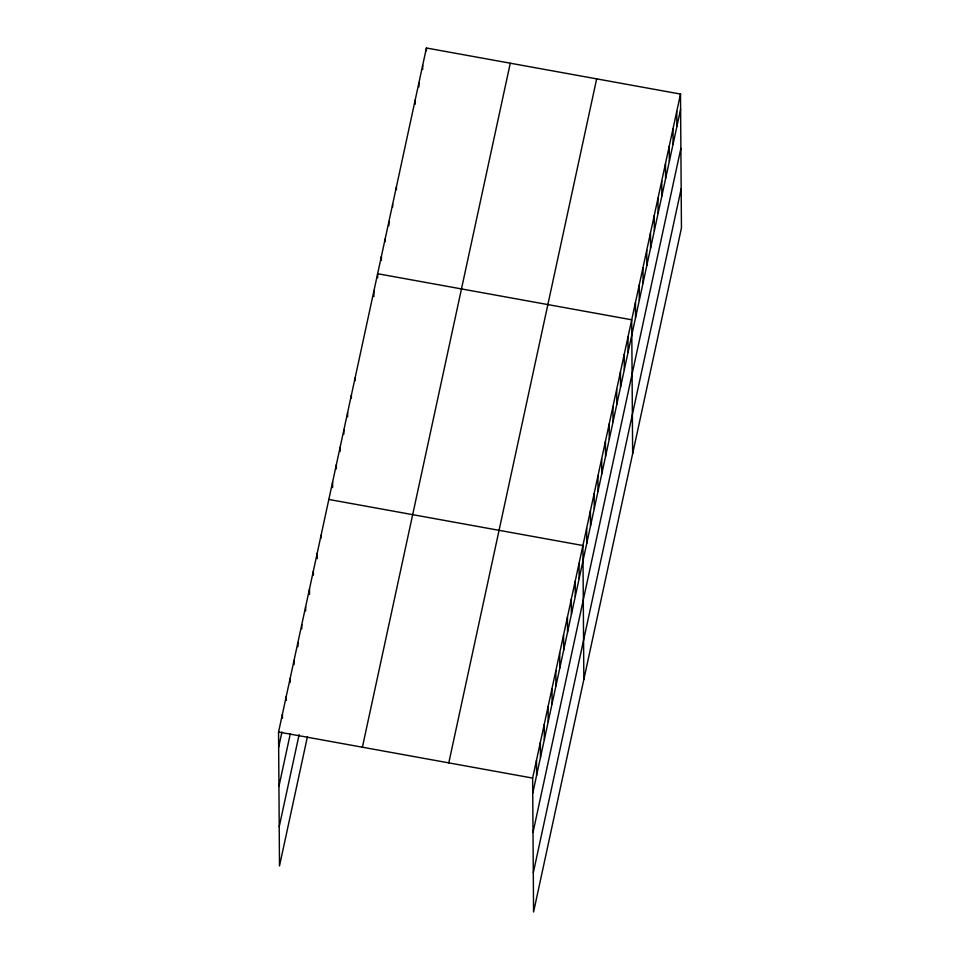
<?xml version="1.0" encoding="UTF-8"?>
<svg xmlns="http://www.w3.org/2000/svg" width="960" height="960" viewBox="0 0 960 960"><rect width="100%" height="100%" fill="white"/><g stroke="black" fill="none" stroke-linecap="round" stroke-linejoin="round"><path stroke-width="1.44" d="M307.452 736.572L279.492 865.932L278.556 732.012L426.432 48L680.508 94.068L681.444 227.988L533.568 912L532.632 778.08L680.508 94.068M278.664 747.144L281.94 732M278.94 786.348L290.244 734.052M279.216 826.728L299.148 734.532M362.4 747.216L510.276 63.204M448.788 762.876L596.664 78.864M532.74 793.212L680.616 109.2M533.016 832.416L680.88 148.392M533.304 872.796L681.168 188.784M328.836 499.452L582.912 545.52L583.848 679.44M278.556 732.012L532.632 778.08M676.752 111.432L676.86 126.564M672.996 128.796L673.104 143.928M669.24 146.16L669.348 161.292M665.496 163.524L665.592 178.656M661.74 180.888L661.848 196.008M657.984 198.252L658.092 213.372M654.228 215.616L654.336 230.736M650.472 232.98L650.58 248.1M646.728 250.332L646.824 265.464M642.972 267.696L643.08 282.828M639.216 285.06L639.324 300.192M635.46 302.424L635.568 317.556M632.64 453.708L631.704 319.788L377.628 273.72L377.664 277.848M627.96 337.152L628.056 352.284M624.204 354.516L624.312 369.648M620.448 371.88L620.556 387.012M616.692 389.244L616.8 404.376M612.936 406.608L613.044 421.74M609.192 423.972L609.288 439.104M605.436 441.336L605.544 456.468M601.68 458.7L601.788 473.832M597.924 476.064L598.032 491.196M594.168 493.428L594.276 508.56M590.424 510.792L590.52 525.924M586.668 528.156L586.776 543.276M579.048 563.4L579.156 578.532M575.172 581.292L575.28 596.424M571.308 599.184L571.416 614.316M567.444 617.076L567.552 632.208M563.58 634.968L563.676 650.088M559.704 652.848L559.812 667.98M555.84 670.74L555.948 685.872M551.976 688.632L552.084 703.764M548.112 706.524L548.208 721.656M544.236 724.416L544.344 739.536M540.372 742.296L540.48 757.428M536.508 760.188L536.616 775.32M426.432 48L426.444 50.748M422.676 65.364L422.7 69.492M418.92 82.728L418.944 86.856M415.164 100.092L415.2 104.22M396.396 186.912L396.42 189.66M392.64 204.276L392.664 207.024M388.896 221.64L388.92 225.756M385.14 238.992L385.152 241.752M381.384 256.356L381.408 260.484M373.872 291.084L373.92 296.592M355.104 377.904L355.128 380.652M351.36 395.268L351.372 398.016M347.604 412.632L347.628 416.76M343.848 429.996L343.872 434.124M340.092 447.36L340.128 451.488M336.336 464.724L336.372 468.852M332.592 482.088L332.628 487.584M321.096 535.224L321.12 537.984M317.232 553.116L317.268 558.624M313.368 571.008L313.392 575.136M309.492 588.9L309.54 594.396M305.628 606.792L305.664 610.908M301.764 624.672L301.788 628.8M297.9 642.564L297.924 646.692M294.024 660.456L294.06 664.584M290.16 678.348L290.184 682.476M286.296 696.24L286.32 700.356M282.432 714.12L282.456 718.248"/></g></svg>
